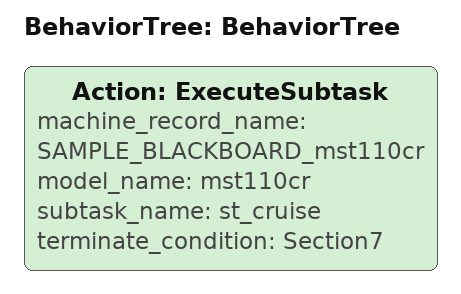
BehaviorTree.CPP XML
<?xml version="1.0"?>
<root main_tree_to_execute="BehaviorTree">
    <BehaviorTree ID="BehaviorTree">
        <Action ID="ExecuteSubtask" machine_record_name="SAMPLE_BLACKBOARD_mst110cr" model_name="mst110cr" subtask_name="st_cruise" terminate_condition="Section7"/>
    </BehaviorTree>
</root>
